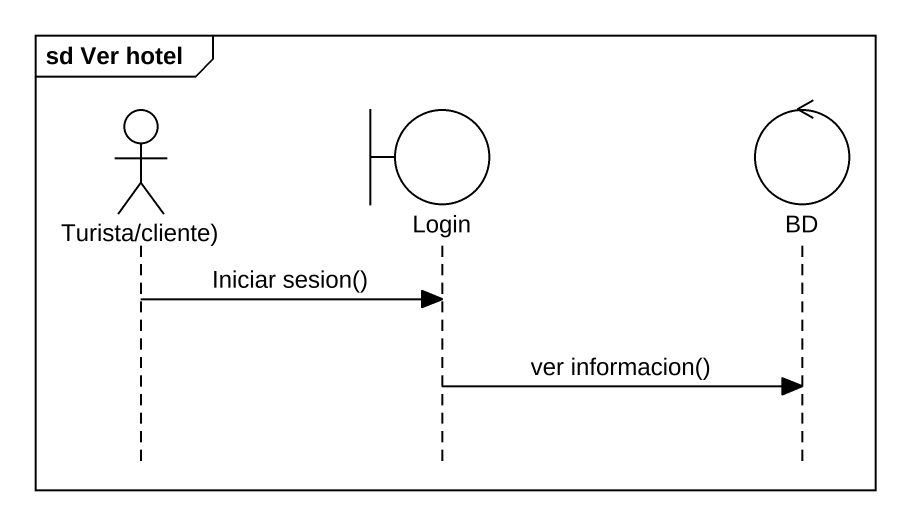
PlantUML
@startuml
mainframe sd Ver hotel
hide footbox
actor "Turista/cliente)" as Turista_cliente
boundary Login
control BD

Turista_cliente -> Login : Iniciar sesion()
Login -> BD : ver informacion()
@enduml
